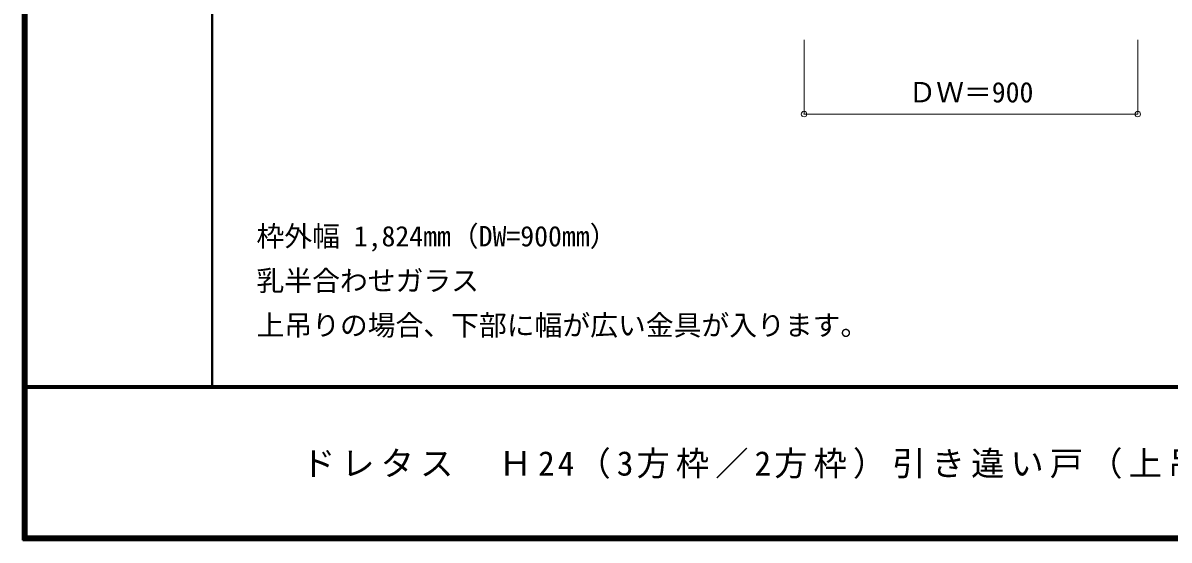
# Model space of a CAD drawing. Units: millimetres, scale not verified. Extents: x -6000 to 5700, y -4307 to 4260.
# Drawn here: x -6000 to -2909, y -4205 to -2811 of the extents above; entities that cross this region are included whole.
import ezdxf
from ezdxf.enums import TextEntityAlignment as Align

# ---------------------------------------------------------------- set-up
doc = ezdxf.new("R2010")
doc.units = ezdxf.units.MM
doc.header["$LTSCALE"] = 30
doc.header["$PDMODE"] = 32
doc.header["$PDSIZE"] = 15
for name, color, linetype, lineweight in [('0-A_文字', 7, 'Continuous', 18), ('0-B_寸法', 4, 'Continuous', 9), ('F-1_枠', 6, 'Continuous', 40)]:
    doc.layers.add(name, color=color, linetype=linetype, lineweight=lineweight)
doc.layers.add('F-A_文字', color=7, linetype='Continuous')
doc.styles.add('ＭＳ ゴシック', font='')
doc.styles.get('ＭＳ ゴシック').set_extended_font_data('MS Gothic')

msp = doc.modelspace()

# ---------------------------------------------------------------- linework, layer by layer
at = {"layer": '0-B_寸法'}
for p, q in [((-3893, -3057), (-3893, -2857)), ((-2993, -3057), (-2993, -2857)), ((-3893, -3057), (-2993, -3057))]:
    msp.add_line(p, q, dxfattribs=at)
at = {"layer": '0-B_寸法', "color": 7}
for p in [(-3893, -3057), (-2993, -3057)]:
    msp.add_point(p, dxfattribs=at)
at = {"layer": 'F-1_枠'}
for p, q in [((-6000, 4175), (-6000, -4205)), ((-5995, 4175), (-5995, -4205)), ((-5990, 4175), (-5990, -4205)), ((-5490, 4175), (-5490, -3790)), ((5700, -3790), (-6000, -3790)), ((5700, -3795), (-6000, -3795)), ((5700, -4195), (-6000, -4195)), ((5700, -4200), (-6000, -4200)), ((5700, -4205), (-6000, -4205))]:
    msp.add_line(p, q, dxfattribs=at)

# ---------------------------------------------------------------- texts
at = {"layer": '0-A_文字', "style": 'ＭＳ ゴシック'}
for s, p in [('枠外幅 1,824mm（DW=900mm）', (-5370, -3430)), ('乳半合わせガラス', (-5370, -3550)), ('上吊りの場合、下部に幅が広い金具が入ります。', (-5370, -3670))]:
    msp.add_text(s, height=54.99, dxfattribs=at).set_placement(p, align=Align.BOTTOM_LEFT)
at = {"layer": '0-B_寸法', "color": 7, "style": 'ＭＳ ゴシック'}
msp.add_text('ＤＷ＝900', height=54.99, dxfattribs=at).set_placement((-3611.75, -3042), align=Align.BOTTOM_LEFT)
at = {"layer": 'F-A_文字', "insert": (-5247.55, -4040), "char_height": 65.98, "attachment_point": 7, "style": 'ＭＳ ゴシック'}
msp.add_mtext('\\T1.18;ドレタス\u3000Ｈ24（3方枠／2方枠）引き違い戸（上吊りタイプ）Ｂ－ＸＡ／ＸＧ', dxfattribs=at)

doc.saveas('drawing.dxf')
